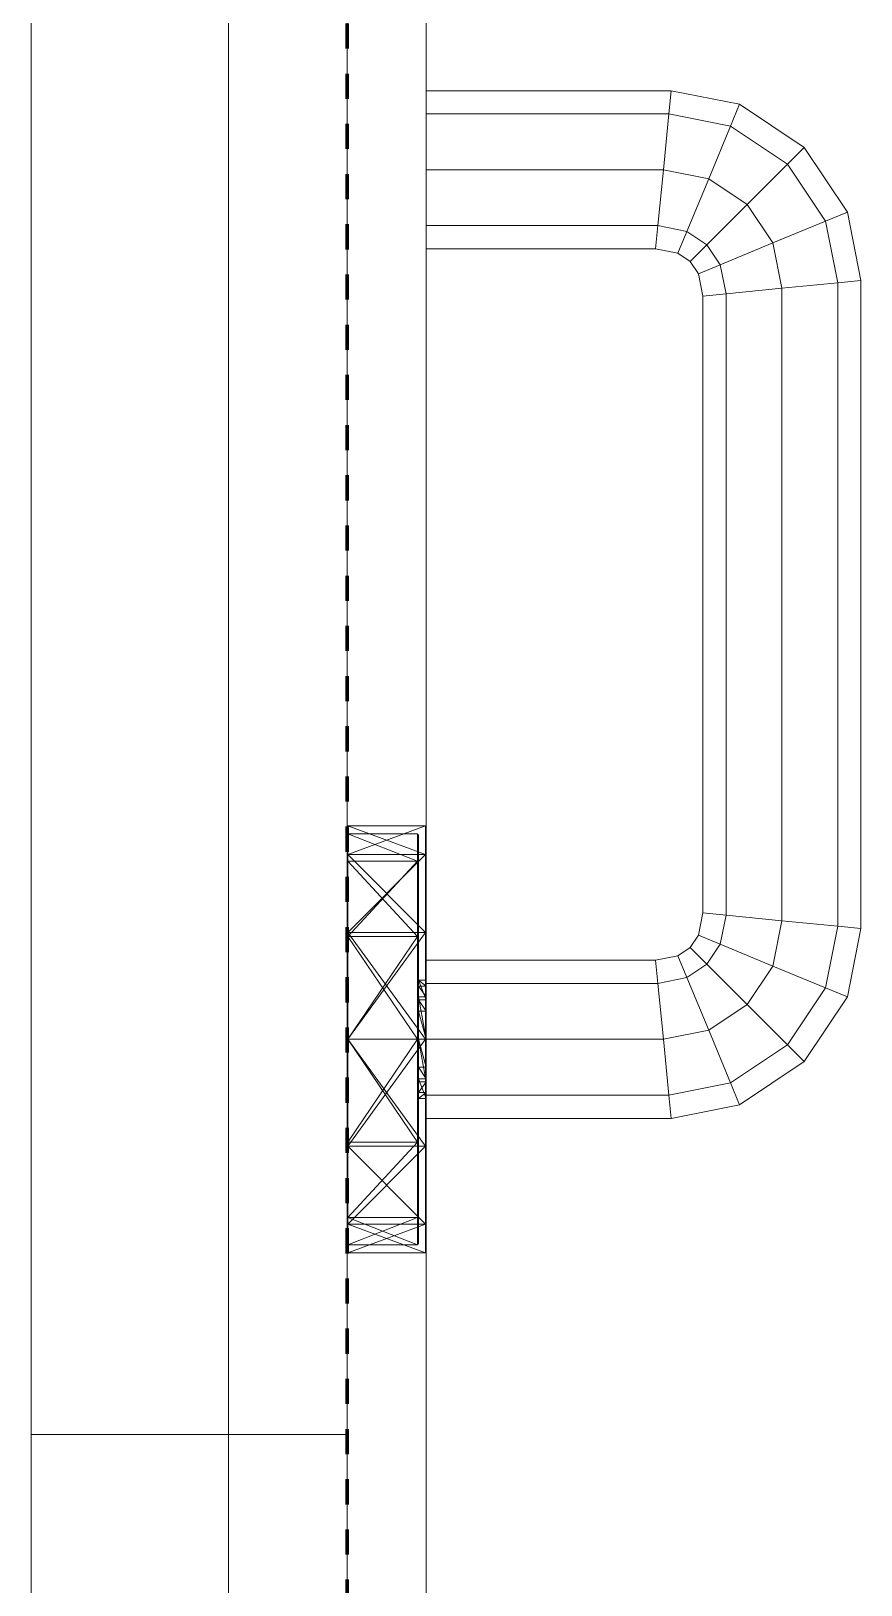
# Model space of a CAD drawing. Header units: millimetres. Extents: x -5300 to 98858, y -5196 to 93886.
# Drawn here: x 5825 to 5930, y 10339 to 10535.5 of the extents above; entities that cross this region are included whole.
import ezdxf

# ---------------------------------------------------------------- set-up
doc = ezdxf.new("R2010")
doc.units = ezdxf.units.MM
doc.linetypes.add('Штрих', pattern=[6.35, 3.175, -3.175])
doc.linetypes.add('Штрих_2_', pattern=[6.35, 3.175, -3.175])
for name, color, linetype, lineweight, true_color in [('_Разделитель помещений_', 4, 'Штрих', 70, 0x00ffff), ('Двери', 7, 'Continuous', 18, 0x7f7f7f), ('Стены', 7, 'Continuous', 18, 0x7f7f7f)]:
    doc.layers.add(name, color=color, linetype=linetype, lineweight=lineweight, true_color=true_color)

# ---------------------------------------------------------------- blocks, each defined once
blk = doc.blocks.new('СТВ_Перегородка_Кирпич 156547 - СТВ_Перегородка_Кирпич 2-246843-Подвал')
at = {"layer": 'Стены', "color": 254, "true_color": 0xd4d4d4}
blk.add_line((5850, 0), (5850, 13370), dxfattribs=at)
blk = doc.blocks.new('СТВ_Перегородка_Кирпич 156547 - СТВ_Перегородка_Кирпич-246836-Подвал')
at = {"layer": 'Стены', "color": 254, "true_color": 0xd4d4d4}
for p, q in [((5850, 13490), (5850, 150)), ((5850, 11235), (5850, 6265)), ((5865, 11235), (5865, 6265)), ((5850, 10870), (5850, 9370)), ((5850, 10870), (5850, 9370)), ((5850, 9370), (5850, 10870)), ((5850, 10870), (5850, 9370)), ((5865, 10870), (5865, 9370)), ((5865, 10870), (5865, 9370))]:
    blk.add_line(p, q, dxfattribs=at)
blk = doc.blocks.new('СТВ_Перегородка_Кирпич 156547 - СТВ_Перегородка_Кирпич 156547-246840-Подвал')
for name in ['СТВ_Перегородка_Кирпич 156547 - СТВ_Перегородка_Кирпич-246836-Подвал', 'СТВ_Перегородка_Кирпич 156547 - СТВ_Перегородка_Кирпич 2-246843-Подвал']:
    blk.add_blockref(name, (0, 0))
blk = doc.blocks.new('Дп-7 156684 - Дп-7-246852-Подвал')
at = {"layer": 'Двери', "color": 254, "true_color": 0xd4d4d4}
for p, q in [((5865, 9360), (5865, 10880)), ((5865, 10880), (5865, 9360)), ((5875, 10880), (5875, 9360)), ((5875, 9360), (5875, 10880)), ((5865, 10870), (5865, 9370)), ((5865, 9370), (5865, 10870)), ((5825, 9458), (5825, 10782)), ((5825, 10782), (5825, 9458)), ((5825, 10358), (5825, 10782)), ((5825, 10782), (5825, 10358)), ((5825, 10358), (5825, 10782)), ((5825, 10782), (5825, 10358)), ((5865, 9458), (5865, 10782)), ((5865, 10782), (5865, 9458)), ((5865, 10782), (5865, 10358)), ((5865, 10782), (5865, 10358)), ((5865, 10358), (5865, 10782)), ((5865, 10358), (5865, 10782)), ((5865, 9460), (5865, 10780)), ((5865, 10780), (5865, 9460)), ((5875, 9460), (5875, 10780)), ((5875, 10780), (5875, 9460)), ((5825, 9470), (5825, 10770)), ((5825, 10770), (5825, 9470)), ((5875, 10525.07), (5875, 10528)), ((5875, 10528), (5905.98, 10528)), ((5875, 10528), (5875, 10525.07)), ((5875, 10525.07), (5875, 10528)), ((5905.98, 10528), (5875, 10528)), ((5875, 10528), (5875, 10525.07)), ((5905.7, 10525.07), (5905.98, 10528)), ((5905.98, 10528), (5905.7, 10525.07)), ((5905.98, 10528), (5905.7, 10525.07)), ((5905.7, 10525.07), (5905.98, 10528)), ((5905.98, 10528), (5914.64, 10526.28)), ((5914.64, 10526.28), (5905.98, 10528)), ((5913.5, 10523.52), (5914.64, 10526.28)), ((5914.64, 10526.28), (5913.5, 10523.52)), ((5914.64, 10526.28), (5913.5, 10523.52)), ((5913.5, 10523.52), (5914.64, 10526.28)), ((5914.64, 10526.28), (5922.82, 10520.82)), ((5922.82, 10520.82), (5914.64, 10526.28)), ((5905.7, 10525.07), (5875, 10525.07)), ((5875, 10518), (5875, 10525.07)), ((5875, 10525.07), (5905.7, 10525.07)), ((5875, 10525.07), (5875, 10518)), ((5875, 10518), (5875, 10525.07)), ((5875, 10525.07), (5905.7, 10525.07)), ((5905.7, 10525.07), (5875, 10525.07)), ((5875, 10525.07), (5875, 10518)), ((5905, 10518), (5905.7, 10525.07)), ((5905.7, 10525.07), (5905, 10518)), ((5905.7, 10525.07), (5905, 10518)), ((5905, 10518), (5905.7, 10525.07)), ((5913.5, 10523.52), (5905.7, 10525.07)), ((5905.7, 10525.07), (5913.5, 10523.52)), ((5905.7, 10525.07), (5913.5, 10523.52)), ((5913.5, 10523.52), (5905.7, 10525.07)), ((5910.74, 10516.86), (5913.5, 10523.52)), ((5913.5, 10523.52), (5910.74, 10516.86)), ((5913.5, 10523.52), (5910.74, 10516.86)), ((5910.74, 10516.86), (5913.5, 10523.52)), ((5920.7, 10518.7), (5913.5, 10523.52)), ((5913.5, 10523.52), (5920.7, 10518.7)), ((5913.5, 10523.52), (5920.7, 10518.7)), ((5920.7, 10518.7), (5913.5, 10523.52)), ((5920.7, 10518.7), (5922.82, 10520.82)), ((5922.82, 10520.82), (5920.7, 10518.7)), ((5922.82, 10520.82), (5920.7, 10518.7)), ((5920.7, 10518.7), (5922.82, 10520.82)), ((5922.82, 10520.82), (5928.28, 10512.64)), ((5928.28, 10512.64), (5922.82, 10520.82)), ((5905, 10518), (5875, 10518)), ((5875, 10518), (5875, 10510.93)), ((5875, 10510.93), (5875, 10518)), ((5875, 10510.93), (5875, 10518)), ((5875, 10518), (5905, 10518)), ((5905, 10518), (5875, 10518)), ((5875, 10518), (5875, 10510.93)), ((5875, 10518), (5905, 10518)), ((5904.3, 10510.93), (5905, 10518)), ((5905, 10518), (5904.3, 10510.93)), ((5904.3, 10510.93), (5905, 10518)), ((5905, 10518), (5904.3, 10510.93)), ((5910.74, 10516.86), (5905, 10518)), ((5905, 10518), (5910.74, 10516.86)), ((5905, 10518), (5910.74, 10516.86)), ((5910.74, 10516.86), (5905, 10518)), ((5915.61, 10513.61), (5920.7, 10518.7)), ((5920.7, 10518.7), (5915.61, 10513.61)), ((5920.7, 10518.7), (5915.61, 10513.61)), ((5915.61, 10513.61), (5920.7, 10518.7)), ((5925.52, 10511.5), (5920.7, 10518.7)), ((5920.7, 10518.7), (5925.52, 10511.5)), ((5920.7, 10518.7), (5925.52, 10511.5)), ((5925.52, 10511.5), (5920.7, 10518.7)), ((5907.98, 10510.2), (5910.74, 10516.86)), ((5910.74, 10516.86), (5907.98, 10510.2)), ((5910.74, 10516.86), (5907.98, 10510.2)), ((5907.98, 10510.2), (5910.74, 10516.86)), ((5915.61, 10513.61), (5910.74, 10516.86)), ((5910.74, 10516.86), (5915.61, 10513.61)), ((5910.74, 10516.86), (5915.61, 10513.61)), ((5915.61, 10513.61), (5910.74, 10516.86)), ((5910.51, 10508.51), (5915.61, 10513.61)), ((5915.61, 10513.61), (5910.51, 10508.51)), ((5915.61, 10513.61), (5910.51, 10508.51)), ((5910.51, 10508.51), (5915.61, 10513.61)), ((5918.86, 10508.74), (5915.61, 10513.61)), ((5915.61, 10513.61), (5918.86, 10508.74)), ((5915.61, 10513.61), (5918.86, 10508.74)), ((5918.86, 10508.74), (5915.61, 10513.61)), ((5925.52, 10511.5), (5928.28, 10512.64)), ((5928.28, 10512.64), (5925.52, 10511.5)), ((5928.28, 10512.64), (5925.52, 10511.5)), ((5925.52, 10511.5), (5928.28, 10512.64)), ((5928.28, 10512.64), (5930, 10503.98)), ((5930, 10503.98), (5928.28, 10512.64)), ((5875, 10510.93), (5875, 10508)), ((5875, 10508), (5875, 10510.93)), ((5904.3, 10510.93), (5875, 10510.93)), ((5875, 10508), (5875, 10510.93)), ((5875, 10510.93), (5904.3, 10510.93)), ((5904.3, 10510.93), (5875, 10510.93)), ((5875, 10510.93), (5875, 10508)), ((5875, 10510.93), (5904.3, 10510.93)), ((5904.02, 10508), (5904.3, 10510.93)), ((5904.3, 10510.93), (5904.02, 10508)), ((5904.02, 10508), (5904.3, 10510.93)), ((5904.3, 10510.93), (5904.02, 10508)), ((5907.98, 10510.2), (5904.3, 10510.93)), ((5904.3, 10510.93), (5907.98, 10510.2)), ((5904.3, 10510.93), (5907.98, 10510.2)), ((5907.98, 10510.2), (5904.3, 10510.93)), ((5906.84, 10507.44), (5907.98, 10510.2)), ((5907.98, 10510.2), (5906.84, 10507.44)), ((5907.98, 10510.2), (5906.84, 10507.44)), ((5906.84, 10507.44), (5907.98, 10510.2)), ((5910.51, 10508.51), (5907.98, 10510.2)), ((5907.98, 10510.2), (5910.51, 10508.51)), ((5907.98, 10510.2), (5910.51, 10508.51)), ((5910.51, 10508.51), (5907.98, 10510.2)), ((5918.86, 10508.74), (5925.52, 10511.5)), ((5925.52, 10511.5), (5918.86, 10508.74)), ((5925.52, 10511.5), (5918.86, 10508.74)), ((5918.86, 10508.74), (5925.52, 10511.5)), ((5927.07, 10503.7), (5925.52, 10511.5)), ((5925.52, 10511.5), (5927.07, 10503.7)), ((5925.52, 10511.5), (5927.07, 10503.7)), ((5927.07, 10503.7), (5925.52, 10511.5)), ((5908.4, 10506.4), (5910.51, 10508.51)), ((5910.51, 10508.51), (5908.4, 10506.4)), ((5910.51, 10508.51), (5908.4, 10506.4)), ((5908.4, 10506.4), (5910.51, 10508.51)), ((5912.2, 10505.98), (5910.51, 10508.51)), ((5910.51, 10508.51), (5912.2, 10505.98)), ((5910.51, 10508.51), (5912.2, 10505.98)), ((5912.2, 10505.98), (5910.51, 10508.51)), ((5912.2, 10505.98), (5918.86, 10508.74)), ((5918.86, 10508.74), (5912.2, 10505.98)), ((5918.86, 10508.74), (5912.2, 10505.98)), ((5912.2, 10505.98), (5918.86, 10508.74)), ((5920, 10503), (5918.86, 10508.74)), ((5918.86, 10508.74), (5920, 10503)), ((5918.86, 10508.74), (5920, 10503)), ((5920, 10503), (5918.86, 10508.74)), ((5904.02, 10508), (5875, 10508)), ((5875, 10508), (5904.02, 10508)), ((5906.84, 10507.44), (5904.02, 10508)), ((5904.02, 10508), (5906.84, 10507.44)), ((5908.4, 10506.4), (5906.84, 10507.44)), ((5906.84, 10507.44), (5908.4, 10506.4)), ((5909.44, 10504.84), (5908.4, 10506.4)), ((5908.4, 10506.4), (5909.44, 10504.84)), ((5909.44, 10504.84), (5912.2, 10505.98)), ((5912.2, 10505.98), (5909.44, 10504.84)), ((5912.2, 10505.98), (5909.44, 10504.84)), ((5909.44, 10504.84), (5912.2, 10505.98)), ((5910, 10502.02), (5909.44, 10504.84)), ((5909.44, 10504.84), (5910, 10502.02)), ((5912.93, 10502.3), (5912.2, 10505.98)), ((5912.2, 10505.98), (5912.93, 10502.3)), ((5912.2, 10505.98), (5912.93, 10502.3)), ((5912.93, 10502.3), (5912.2, 10505.98)), ((5910, 10502.02), (5912.93, 10502.3)), ((5912.93, 10502.3), (5910, 10502.02)), ((5912.93, 10502.3), (5910, 10502.02)), ((5910, 10502.02), (5912.93, 10502.3)), ((5912.93, 10502.3), (5920, 10503)), ((5920, 10503), (5912.93, 10502.3)), ((5920, 10503), (5912.93, 10502.3)), ((5912.93, 10502.3), (5920, 10503)), ((5912.93, 10423.7), (5912.93, 10502.3)), ((5912.93, 10502.3), (5912.93, 10423.7)), ((5912.93, 10502.3), (5912.93, 10423.7)), ((5912.93, 10423.7), (5912.93, 10502.3)), ((5920, 10503), (5927.07, 10503.7)), ((5927.07, 10503.7), (5920, 10503)), ((5927.07, 10503.7), (5920, 10503)), ((5920, 10503), (5927.07, 10503.7)), ((5920, 10423), (5920, 10503)), ((5920, 10503), (5920, 10423)), ((5920, 10503), (5920, 10423)), ((5920, 10423), (5920, 10503)), ((5927.07, 10503.7), (5930, 10503.98)), ((5930, 10503.98), (5927.07, 10503.7)), ((5930, 10503.98), (5927.07, 10503.7)), ((5927.07, 10503.7), (5930, 10503.98)), ((5927.07, 10422.3), (5927.07, 10503.7)), ((5927.07, 10503.7), (5927.07, 10422.3)), ((5927.07, 10503.7), (5927.07, 10422.3)), ((5927.07, 10422.3), (5927.07, 10503.7)), ((5930, 10503.98), (5930, 10422.02)), ((5930, 10422.02), (5930, 10503.98)), ((5910, 10423.98), (5910, 10502.02)), ((5910, 10502.02), (5910, 10423.98)), ((5825, 10431.38), (5825, 10435)), ((5825, 10435), (5825, 10431.38)), ((5825, 10435), (5825, 10421.5)), ((5825, 10431.3), (5825, 10434.9)), ((5825, 10431.3), (5825, 10434.9)), ((5825, 10430.6), (5825, 10434.9)), ((5825, 10430.6), (5825, 10434.9)), ((5825, 10434.1), (5825, 10434.9)), ((5825, 10430.6), (5825, 10434.1)), ((5825, 10430.6), (5825, 10434.1)), ((5865, 10431.38), (5865, 10435)), ((5865, 10435), (5865, 10431.38)), ((5865, 10421.5), (5865, 10435)), ((5865, 10431.3), (5865, 10434.9)), ((5865, 10431.3), (5865, 10434.9)), ((5865, 10430.6), (5865, 10434.9)), ((5865, 10430.6), (5865, 10434.9)), ((5865, 10434.1), (5865, 10434.9)), ((5865, 10430.6), (5865, 10434.1)), ((5865, 10430.6), (5865, 10434.1)), ((5865.1, 10431.38), (5865.1, 10435)), ((5865.1, 10431.38), (5865.1, 10435)), ((5865.1, 10435), (5874.9, 10435)), ((5874.9, 10431.38), (5865.1, 10435)), ((5865.1, 10431.38), (5874.9, 10435)), ((5865.1, 10431.38), (5865.1, 10435)), ((5865.1, 10435), (5865.1, 10431.38)), ((5874.9, 10435), (5865.1, 10435)), ((5874.9, 10431.38), (5865.1, 10435)), ((5874.9, 10435), (5865.1, 10431.38)), ((5865.1, 10430.52), (5865.1, 10434)), ((5865.1, 10430.52), (5865.1, 10434)), ((5873.9, 10434), (5865.1, 10434)), ((5873.9, 10430.52), (5865.1, 10434)), ((5873.9, 10430.52), (5865.1, 10434)), ((5873.9, 10430.52), (5873.9, 10434)), ((5873.9, 10430.52), (5873.9, 10434)), ((5874, 10430.43), (5874, 10433.9)), ((5874, 10430.43), (5874, 10433.9)), ((5874, 10413), (5874, 10433.9)), ((5874, 10413), (5874, 10433.9)), ((5874, 10413), (5874, 10433.9)), ((5874.9, 10431.38), (5874.9, 10435)), ((5874.9, 10431.38), (5874.9, 10435)), ((5874.9, 10431.38), (5874.9, 10435)), ((5874.9, 10435), (5874.9, 10431.38)), ((5875, 10431.38), (5875, 10435)), ((5875, 10435), (5875, 10431.38)), ((5875, 10435), (5875, 10421.5)), ((5875, 10431.3), (5875, 10434.9)), ((5875, 10431.3), (5875, 10434.9)), ((5875, 10413), (5875, 10434.9)), ((5875, 10413), (5875, 10434.9)), ((5875, 10413), (5875, 10434.9)), ((5825, 10421.5), (5825, 10431.38)), ((5825, 10431.38), (5825, 10421.5)), ((5825, 10431.38), (5825, 10421.5)), ((5825, 10421.45), (5825, 10431.3)), ((5825, 10421.45), (5825, 10431.3)), ((5825, 10430.6), (5825, 10431.3)), ((5825, 10431.3), (5825, 10430.6)), ((5825, 10421.05), (5825, 10430.6)), ((5825, 10421.05), (5825, 10430.6)), ((5825, 10421.45), (5825, 10430.6)), ((5825, 10421.45), (5825, 10430.6)), ((5865, 10421.5), (5865, 10431.38)), ((5865, 10431.38), (5865, 10421.5)), ((5865, 10421.5), (5865, 10431.38)), ((5865, 10421.45), (5865, 10431.3)), ((5865, 10421.45), (5865, 10431.3)), ((5865, 10430.6), (5865, 10431.3)), ((5865, 10430.6), (5865, 10431.3)), ((5865, 10421.05), (5865, 10430.6)), ((5865, 10421.05), (5865, 10430.6)), ((5865, 10421.45), (5865, 10430.6)), ((5865, 10421.45), (5865, 10430.6)), ((5865.1, 10421.5), (5865.1, 10431.38)), ((5865.1, 10421.5), (5865.1, 10431.38)), ((5865.1, 10421.5), (5874.9, 10431.38)), ((5874.9, 10421.5), (5865.1, 10431.38)), ((5865.1, 10431.38), (5874.9, 10431.38)), ((5865.1, 10431.38), (5874.9, 10431.38)), ((5865.1, 10421.5), (5865.1, 10431.38)), ((5865.1, 10421.5), (5865.1, 10431.38)), ((5865.1, 10421.5), (5874.9, 10431.38)), ((5865.1, 10421.5), (5874.9, 10431.38)), ((5874.9, 10431.38), (5865.1, 10431.38)), ((5874.9, 10431.38), (5865.1, 10431.38)), ((5865.1, 10421), (5865.1, 10430.52)), ((5865.1, 10421), (5865.1, 10430.52)), ((5873.9, 10421), (5865.1, 10430.52)), ((5865.1, 10421), (5873.9, 10430.52)), ((5873.9, 10430.52), (5865.1, 10430.52)), ((5873.9, 10430.52), (5865.1, 10430.52)), ((5873.9, 10421), (5873.9, 10430.52)), ((5873.9, 10421), (5873.9, 10430.52)), ((5874, 10420.95), (5874, 10430.43)), ((5874, 10420.95), (5874, 10430.43)), ((5874, 10414.72), (5874, 10430.43)), ((5874, 10413), (5874, 10430.43)), ((5874, 10415.47), (5874, 10430.43)), ((5874, 10430.43), (5874, 10413)), ((5874, 10413), (5874, 10430.43)), ((5874.9, 10421.5), (5874.9, 10431.38)), ((5874.9, 10421.5), (5874.9, 10431.38)), ((5874.9, 10421.5), (5874.9, 10431.38)), ((5874.9, 10421.5), (5874.9, 10431.38)), ((5875, 10421.5), (5875, 10431.38)), ((5875, 10431.38), (5875, 10421.5)), ((5875, 10431.38), (5875, 10421.5)), ((5875, 10421.45), (5875, 10431.3)), ((5875, 10421.45), (5875, 10431.3)), ((5875, 10413), (5875, 10431.3)), ((5875, 10415.47), (5875, 10431.3)), ((5875, 10414.72), (5875, 10431.3)), ((5875, 10431.3), (5875, 10413)), ((5875, 10413), (5875, 10431.3)), ((5909.44, 10421.16), (5910, 10423.98)), ((5910, 10423.98), (5909.44, 10421.16)), ((5910, 10423.98), (5912.93, 10423.7)), ((5912.93, 10423.7), (5910, 10423.98)), ((5912.93, 10423.7), (5910, 10423.98)), ((5910, 10423.98), (5912.93, 10423.7)), ((5912.2, 10420.02), (5912.93, 10423.7)), ((5912.93, 10423.7), (5912.2, 10420.02)), ((5912.93, 10423.7), (5912.2, 10420.02)), ((5912.2, 10420.02), (5912.93, 10423.7)), ((5912.93, 10423.7), (5920, 10423)), ((5920, 10423), (5912.93, 10423.7)), ((5920, 10423), (5912.93, 10423.7)), ((5912.93, 10423.7), (5920, 10423)), ((5918.86, 10417.26), (5920, 10423)), ((5920, 10423), (5918.86, 10417.26)), ((5920, 10423), (5918.86, 10417.26)), ((5918.86, 10417.26), (5920, 10423)), ((5920, 10423), (5927.07, 10422.3)), ((5927.07, 10422.3), (5920, 10423)), ((5927.07, 10422.3), (5920, 10423)), ((5920, 10423), (5927.07, 10422.3)), ((5925.52, 10414.5), (5927.07, 10422.3)), ((5927.07, 10422.3), (5925.52, 10414.5)), ((5927.07, 10422.3), (5925.52, 10414.5)), ((5925.52, 10414.5), (5927.07, 10422.3)), ((5927.07, 10422.3), (5930, 10422.02)), ((5930, 10422.02), (5927.07, 10422.3)), ((5930, 10422.02), (5927.07, 10422.3)), ((5927.07, 10422.3), (5930, 10422.02)), ((5930, 10422.02), (5928.28, 10413.36)), ((5928.28, 10413.36), (5930, 10422.02)), ((5825, 10408), (5825, 10421.5)), ((5825, 10408), (5825, 10421.5)), ((5825, 10394.5), (5825, 10421.5)), ((5825, 10394.5), (5825, 10421.5)), ((5825, 10394.5), (5825, 10421.5)), ((5825, 10421.5), (5825, 10421.5)), ((5825, 10408), (5825, 10421.45)), ((5825, 10408), (5825, 10421.45)), ((5825, 10421.05), (5825, 10421.45)), ((5825, 10421.45), (5825, 10421.05)), ((5825, 10408), (5825, 10421.05)), ((5825, 10408), (5825, 10421.05)), ((5825, 10408), (5825, 10421.05)), ((5825, 10408), (5825, 10421.05)), ((5865, 10408), (5865, 10421.5)), ((5865, 10421.5), (5865, 10408)), ((5865, 10421.5), (5865, 10421.5)), ((5865, 10421.5), (5865, 10394.5)), ((5865, 10421.5), (5865, 10394.5)), ((5865, 10421.5), (5865, 10394.5)), ((5865, 10408), (5865, 10421.45)), ((5865, 10408), (5865, 10421.45)), ((5865, 10421.05), (5865, 10421.45)), ((5865, 10421.05), (5865, 10421.45)), ((5865, 10408), (5865, 10421.05)), ((5865, 10408), (5865, 10421.05)), ((5865, 10408), (5865, 10421.05)), ((5865, 10408), (5865, 10421.05)), ((5865.1, 10408), (5865.1, 10421.5)), ((5865.1, 10408), (5865.1, 10421.5)), ((5874.9, 10408), (5865.1, 10421.5)), ((5865.1, 10408), (5874.9, 10421.5)), ((5865.1, 10421.5), (5874.9, 10421.5)), ((5865.1, 10421.5), (5874.9, 10421.5)), ((5865.1, 10408), (5865.1, 10421.5)), ((5865.1, 10408), (5865.1, 10421.5)), ((5865.1, 10408), (5874.9, 10421.5)), ((5874.9, 10421.5), (5865.1, 10421.5)), ((5874.9, 10408), (5865.1, 10421.5)), ((5874.9, 10421.5), (5865.1, 10421.5)), ((5865.1, 10408), (5865.1, 10421)), ((5865.1, 10408), (5865.1, 10421)), ((5865.1, 10408), (5873.9, 10421)), ((5873.9, 10408), (5865.1, 10421)), ((5873.9, 10421), (5865.1, 10421)), ((5873.9, 10421), (5865.1, 10421)), ((5873.9, 10408), (5873.9, 10421)), ((5873.9, 10408), (5873.9, 10421)), ((5874, 10408), (5874, 10420.95)), ((5874, 10408), (5874, 10420.95)), ((5874, 10413.37), (5874, 10420.95)), ((5874, 10420.95), (5874, 10414.72)), ((5874, 10411.54), (5874, 10420.95)), ((5874, 10413), (5874, 10420.95)), ((5874, 10413), (5874, 10420.95)), ((5874.9, 10408), (5874.9, 10421.5)), ((5874.9, 10408), (5874.9, 10421.5)), ((5874.9, 10408), (5874.9, 10421.5)), ((5874.9, 10408), (5874.9, 10421.5)), ((5875, 10408), (5875, 10421.5)), ((5875, 10408), (5875, 10421.5)), ((5875, 10394.5), (5875, 10421.5)), ((5875, 10394.5), (5875, 10421.5)), ((5875, 10394.5), (5875, 10421.5)), ((5875, 10421.5), (5875, 10421.5)), ((5875, 10408), (5875, 10421.45)), ((5875, 10408), (5875, 10421.45)), ((5875, 10421.45), (5875, 10413)), ((5875, 10421.45), (5875, 10413)), ((5875, 10421.45), (5875, 10411.54)), ((5875, 10413.37), (5875, 10421.45)), ((5875, 10414.72), (5875, 10421.45)), ((5908.4, 10419.6), (5909.44, 10421.16)), ((5909.44, 10421.16), (5908.4, 10419.6)), ((5909.44, 10421.16), (5912.2, 10420.02)), ((5912.2, 10420.02), (5909.44, 10421.16)), ((5912.2, 10420.02), (5909.44, 10421.16)), ((5909.44, 10421.16), (5912.2, 10420.02)), ((5910.51, 10417.49), (5912.2, 10420.02)), ((5912.2, 10420.02), (5910.51, 10417.49)), ((5912.2, 10420.02), (5910.51, 10417.49)), ((5910.51, 10417.49), (5912.2, 10420.02)), ((5912.2, 10420.02), (5918.86, 10417.26)), ((5918.86, 10417.26), (5912.2, 10420.02)), ((5918.86, 10417.26), (5912.2, 10420.02)), ((5912.2, 10420.02), (5918.86, 10417.26)), ((5875, 10415.07), (5875, 10418)), ((5875, 10418), (5904.02, 10418)), ((5875, 10418), (5875, 10415.07)), ((5904.02, 10418), (5875, 10418)), ((5904.02, 10418), (5906.84, 10418.56)), ((5906.84, 10418.56), (5904.02, 10418)), ((5904.02, 10418), (5904.3, 10415.07)), ((5904.3, 10415.07), (5904.02, 10418)), ((5904.3, 10415.07), (5904.02, 10418)), ((5904.02, 10418), (5904.3, 10415.07)), ((5906.84, 10418.56), (5908.4, 10419.6)), ((5908.4, 10419.6), (5906.84, 10418.56)), ((5906.84, 10418.56), (5907.98, 10415.8)), ((5907.98, 10415.8), (5906.84, 10418.56)), ((5907.98, 10415.8), (5906.84, 10418.56)), ((5906.84, 10418.56), (5907.98, 10415.8)), ((5908.4, 10419.6), (5910.51, 10417.49)), ((5910.51, 10417.49), (5908.4, 10419.6)), ((5910.51, 10417.49), (5908.4, 10419.6)), ((5908.4, 10419.6), (5910.51, 10417.49)), ((5904.3, 10415.07), (5907.98, 10415.8)), ((5907.98, 10415.8), (5904.3, 10415.07)), ((5907.98, 10415.8), (5904.3, 10415.07)), ((5904.3, 10415.07), (5907.98, 10415.8)), ((5907.98, 10415.8), (5910.51, 10417.49)), ((5910.51, 10417.49), (5907.98, 10415.8)), ((5910.51, 10417.49), (5907.98, 10415.8)), ((5907.98, 10415.8), (5910.51, 10417.49)), ((5907.98, 10415.8), (5910.74, 10409.14)), ((5910.74, 10409.14), (5907.98, 10415.8)), ((5910.74, 10409.14), (5907.98, 10415.8)), ((5907.98, 10415.8), (5910.74, 10409.14)), ((5910.51, 10417.49), (5915.61, 10412.39)), ((5915.61, 10412.39), (5910.51, 10417.49)), ((5915.61, 10412.39), (5910.51, 10417.49)), ((5910.51, 10417.49), (5915.61, 10412.39)), ((5915.61, 10412.39), (5918.86, 10417.26)), ((5918.86, 10417.26), (5915.61, 10412.39)), ((5918.86, 10417.26), (5915.61, 10412.39)), ((5915.61, 10412.39), (5918.86, 10417.26)), ((5918.86, 10417.26), (5925.52, 10414.5)), ((5925.52, 10414.5), (5918.86, 10417.26)), ((5925.52, 10414.5), (5918.86, 10417.26)), ((5918.86, 10417.26), (5925.52, 10414.5)), ((5874, 10414.72), (5874, 10415.47)), ((5874, 10415.47), (5874, 10413)), ((5874, 10415.47), (5875, 10415.47)), ((5874, 10415.47), (5874, 10413)), ((5874, 10415.47), (5875, 10414.72)), ((5874, 10415.47), (5875, 10413)), ((5874, 10413.37), (5874, 10414.72)), ((5874, 10414.72), (5875, 10413.37)), ((5874, 10414.72), (5875, 10414.72)), ((5875, 10415.47), (5875, 10414.72)), ((5875, 10415.47), (5875, 10413)), ((5875, 10415.47), (5875, 10413)), ((5875, 10408), (5875, 10415.07)), ((5875, 10415.07), (5904.3, 10415.07)), ((5904.3, 10415.07), (5875, 10415.07)), ((5875, 10415.07), (5875, 10408)), ((5904.3, 10415.07), (5875, 10415.07)), ((5875, 10415.07), (5904.3, 10415.07)), ((5875, 10413.37), (5875, 10414.72)), ((5904.3, 10415.07), (5905, 10408)), ((5905, 10408), (5904.3, 10415.07)), ((5905, 10408), (5904.3, 10415.07)), ((5904.3, 10415.07), (5905, 10408)), ((5920.7, 10407.3), (5925.52, 10414.5)), ((5925.52, 10414.5), (5920.7, 10407.3)), ((5925.52, 10414.5), (5920.7, 10407.3)), ((5920.7, 10407.3), (5925.52, 10414.5)), ((5925.52, 10414.5), (5928.28, 10413.36)), ((5928.28, 10413.36), (5925.52, 10414.5)), ((5928.28, 10413.36), (5925.52, 10414.5)), ((5925.52, 10414.5), (5928.28, 10413.36)), ((5874, 10408), (5874, 10413.37)), ((5874, 10408), (5874, 10413.37)), ((5874, 10413.37), (5875, 10408)), ((5874, 10413.37), (5875, 10413.37)), ((5875, 10413), (5874, 10413)), ((5874, 10411.54), (5874, 10413)), ((5874, 10413), (5875, 10413)), ((5875, 10413), (5874, 10413)), ((5875, 10413), (5874, 10413)), ((5875, 10411.54), (5874, 10413)), ((5874, 10413), (5874, 10413)), ((5874, 10413), (5875, 10413)), ((5874, 10413), (5874, 10413)), ((5874, 10413), (5874, 10413)), ((5874, 10413), (5875, 10413)), ((5874, 10413), (5874, 10413)), ((5874, 10413), (5875, 10413)), ((5875, 10413), (5874, 10413)), ((5874, 10413), (5874, 10413)), ((5874, 10413), (5875, 10413)), ((5874, 10413), (5875, 10413)), ((5874, 10413), (5875, 10413)), ((5875, 10408), (5875, 10413.37)), ((5875, 10408), (5875, 10413.37)), ((5875, 10413), (5875, 10411.54)), ((5875, 10413), (5875, 10413)), ((5875, 10413), (5875, 10413)), ((5875, 10413), (5875, 10413)), ((5875, 10413), (5875, 10413)), ((5875, 10413), (5875, 10413)), ((5910.74, 10409.14), (5915.61, 10412.39)), ((5915.61, 10412.39), (5910.74, 10409.14)), ((5915.61, 10412.39), (5910.74, 10409.14)), ((5910.74, 10409.14), (5915.61, 10412.39)), ((5915.61, 10412.39), (5920.7, 10407.3)), ((5920.7, 10407.3), (5915.61, 10412.39)), ((5920.7, 10407.3), (5915.61, 10412.39)), ((5915.61, 10412.39), (5920.7, 10407.3)), ((5928.28, 10413.36), (5922.82, 10405.18)), ((5922.82, 10405.18), (5928.28, 10413.36)), ((5874, 10408), (5874, 10411.54)), ((5875, 10408), (5874, 10411.54)), ((5874, 10408), (5874, 10411.54)), ((5875, 10411.54), (5874, 10411.54)), ((5875, 10408), (5875, 10411.54)), ((5875, 10408), (5875, 10411.54)), ((5825, 10394.95), (5825, 10408)), ((5825, 10394.55), (5825, 10408)), ((5825, 10394.55), (5825, 10408)), ((5825, 10394.95), (5825, 10408)), ((5825, 10394.95), (5825, 10408)), ((5825, 10408), (5825, 10408)), ((5825, 10394.95), (5825, 10408)), ((5825, 10408), (5825, 10408)), ((5825, 10408), (5825, 10394.5)), ((5825, 10394.5), (5825, 10408)), ((5865, 10394.95), (5865, 10408)), ((5865, 10394.55), (5865, 10408)), ((5865, 10394.95), (5865, 10408)), ((5865, 10394.55), (5865, 10408)), ((5865, 10394.95), (5865, 10408)), ((5865, 10408), (5865, 10408)), ((5865, 10394.95), (5865, 10408)), ((5865, 10408), (5865, 10408)), ((5865, 10408), (5865, 10394.5)), ((5865, 10408), (5865, 10394.5)), ((5865.1, 10395), (5865.1, 10408)), ((5865.1, 10394.5), (5865.1, 10408)), ((5865.1, 10394.5), (5865.1, 10408)), ((5865.1, 10408), (5865.1, 10395)), ((5865.1, 10395), (5873.9, 10408)), ((5873.9, 10408), (5865.1, 10408)), ((5874.9, 10394.5), (5865.1, 10408)), ((5865.1, 10394.5), (5874.9, 10408)), ((5865.1, 10408), (5874.9, 10408)), ((5873.9, 10395), (5865.1, 10408)), ((5873.9, 10408), (5865.1, 10408)), ((5865.1, 10408), (5874.9, 10408)), ((5865.1, 10408), (5865.1, 10394.5)), ((5865.1, 10394.5), (5865.1, 10408)), ((5874.9, 10408), (5865.1, 10408)), ((5874.9, 10408), (5865.1, 10394.5)), ((5865.1, 10394.5), (5874.9, 10408)), ((5874.9, 10408), (5865.1, 10408)), ((5873.9, 10395), (5873.9, 10408)), ((5873.9, 10395), (5873.9, 10408)), ((5874, 10395.05), (5874, 10408)), ((5874, 10395.05), (5874, 10408)), ((5874, 10402.62), (5874, 10408)), ((5874, 10404.46), (5874, 10408)), ((5874, 10402.62), (5874, 10408)), ((5874, 10408), (5874, 10408)), ((5874, 10408), (5875, 10402.62)), ((5874, 10408), (5875, 10408)), ((5875, 10408), (5874, 10408)), ((5875, 10404.46), (5874, 10408)), ((5874, 10404.46), (5874, 10408)), ((5874, 10408), (5874, 10408)), ((5874.9, 10394.5), (5874.9, 10408)), ((5874.9, 10394.5), (5874.9, 10408)), ((5874.9, 10394.5), (5874.9, 10408)), ((5874.9, 10394.5), (5874.9, 10408)), ((5875, 10394.55), (5875, 10408)), ((5875, 10394.55), (5875, 10408)), ((5875, 10402.62), (5875, 10408)), ((5875, 10408), (5875, 10404.46)), ((5875, 10402.62), (5875, 10408)), ((5875, 10408), (5875, 10408)), ((5875, 10408), (5875, 10404.46)), ((5875, 10408), (5875, 10408)), ((5875, 10408), (5875, 10394.5)), ((5875, 10394.5), (5875, 10408)), ((5875, 10400.93), (5875, 10408)), ((5875, 10408), (5905, 10408)), ((5905, 10408), (5875, 10408)), ((5875, 10408), (5875, 10400.93)), ((5905, 10408), (5875, 10408)), ((5875, 10408), (5905, 10408)), ((5905, 10408), (5910.74, 10409.14)), ((5910.74, 10409.14), (5905, 10408)), ((5910.74, 10409.14), (5905, 10408)), ((5905, 10408), (5910.74, 10409.14)), ((5905, 10408), (5905.7, 10400.93)), ((5905.7, 10400.93), (5905, 10408)), ((5905.7, 10400.93), (5905, 10408)), ((5905, 10408), (5905.7, 10400.93)), ((5910.74, 10409.14), (5913.5, 10402.48)), ((5913.5, 10402.48), (5910.74, 10409.14)), ((5913.5, 10402.48), (5910.74, 10409.14)), ((5910.74, 10409.14), (5913.5, 10402.48)), ((5913.5, 10402.48), (5920.7, 10407.3)), ((5920.7, 10407.3), (5913.5, 10402.48)), ((5920.7, 10407.3), (5913.5, 10402.48)), ((5913.5, 10402.48), (5920.7, 10407.3)), ((5920.7, 10407.3), (5922.82, 10405.18)), ((5922.82, 10405.18), (5920.7, 10407.3)), ((5922.82, 10405.18), (5920.7, 10407.3)), ((5920.7, 10407.3), (5922.82, 10405.18)), ((5874, 10403), (5874, 10404.46)), ((5875, 10403), (5874, 10404.46)), ((5875, 10404.46), (5874, 10404.46)), ((5874, 10404.46), (5874, 10395.05)), ((5875, 10403), (5875, 10404.46)), ((5875, 10394.55), (5875, 10404.46)), ((5922.82, 10405.18), (5914.64, 10399.72)), ((5914.64, 10399.72), (5922.82, 10405.18)), ((5874, 10400.53), (5874, 10403)), ((5874, 10403), (5875, 10403)), ((5875, 10403), (5874, 10403)), ((5874, 10400.53), (5874, 10403)), ((5874, 10403), (5874, 10403)), ((5874, 10403), (5875, 10400.53)), ((5874, 10403), (5875, 10403)), ((5874, 10403), (5874, 10385.57)), ((5874, 10403), (5875, 10403)), ((5874, 10403), (5875, 10403)), ((5874, 10403), (5874, 10403)), ((5874, 10403), (5874, 10382.1)), ((5875, 10403), (5874, 10403)), ((5875, 10403), (5874, 10403)), ((5875, 10403), (5874, 10403)), ((5875, 10403), (5874, 10403)), ((5875, 10403), (5874, 10403)), ((5875, 10403), (5874, 10403)), ((5874, 10403), (5874, 10403)), ((5874, 10403), (5874, 10395.05)), ((5874, 10403), (5874, 10403)), ((5874, 10403), (5874, 10395.05)), ((5874, 10403), (5874, 10385.57)), ((5874, 10403), (5874, 10403)), ((5874, 10403), (5874, 10382.1)), ((5874, 10403), (5874, 10385.57)), ((5874, 10403), (5874, 10382.1)), ((5874, 10401.28), (5874, 10402.62)), ((5874, 10395.05), (5874, 10402.62)), ((5874, 10401.28), (5875, 10402.62)), ((5874, 10402.62), (5875, 10402.62)), ((5875, 10400.53), (5875, 10403)), ((5875, 10400.53), (5875, 10403)), ((5875, 10403), (5875, 10403)), ((5875, 10403), (5875, 10403)), ((5875, 10403), (5875, 10384.7)), ((5875, 10403), (5875, 10381.1)), ((5875, 10403), (5875, 10403)), ((5875, 10403), (5875, 10381.1)), ((5875, 10403), (5875, 10403)), ((5875, 10403), (5875, 10381.1)), ((5875, 10403), (5875, 10384.7)), ((5875, 10403), (5875, 10403)), ((5875, 10403), (5875, 10384.7)), ((5875, 10403), (5875, 10394.55)), ((5875, 10403), (5875, 10394.55)), ((5875, 10402.62), (5875, 10401.28)), ((5875, 10402.62), (5875, 10394.55)), ((5905.7, 10400.93), (5913.5, 10402.48)), ((5913.5, 10402.48), (5905.7, 10400.93)), ((5913.5, 10402.48), (5905.7, 10400.93)), ((5905.7, 10400.93), (5913.5, 10402.48)), ((5913.5, 10402.48), (5914.64, 10399.72)), ((5914.64, 10399.72), (5913.5, 10402.48)), ((5914.64, 10399.72), (5913.5, 10402.48)), ((5913.5, 10402.48), (5914.64, 10399.72)), ((5874, 10400.53), (5874, 10401.28)), ((5874, 10400.53), (5875, 10401.28)), ((5874, 10385.57), (5874, 10401.28)), ((5874, 10395.05), (5874, 10401.28)), ((5874, 10401.28), (5875, 10401.28)), ((5874, 10400.53), (5875, 10400.53)), ((5874, 10400.53), (5874, 10385.57)), ((5875, 10400.53), (5875, 10401.28)), ((5875, 10401.28), (5875, 10394.55)), ((5875, 10401.28), (5875, 10384.7)), ((5875, 10398), (5875, 10400.93)), ((5875, 10400.93), (5905.7, 10400.93)), ((5905.7, 10400.93), (5875, 10400.93)), ((5875, 10400.93), (5875, 10398)), ((5905.7, 10400.93), (5875, 10400.93)), ((5875, 10400.93), (5905.7, 10400.93)), ((5875, 10400.53), (5875, 10384.7)), ((5905.7, 10400.93), (5905.98, 10398)), ((5905.98, 10398), (5905.7, 10400.93)), ((5905.98, 10398), (5905.7, 10400.93)), ((5905.7, 10400.93), (5905.98, 10398)), ((5914.64, 10399.72), (5905.98, 10398)), ((5905.98, 10398), (5914.64, 10399.72)), ((5905.98, 10398), (5875, 10398)), ((5875, 10398), (5905.98, 10398)), ((5825, 10394.95), (5825, 10385.4)), ((5825, 10385.4), (5825, 10394.95)), ((5825, 10394.95), (5825, 10394.55)), ((5825, 10394.55), (5825, 10394.95)), ((5825, 10394.55), (5825, 10384.7)), ((5825, 10384.7), (5825, 10394.55)), ((5825, 10394.55), (5825, 10385.4)), ((5825, 10385.4), (5825, 10394.55)), ((5825, 10394.5), (5825, 10384.62)), ((5825, 10384.62), (5825, 10394.5)), ((5825, 10394.5), (5825, 10381)), ((5825, 10394.5), (5825, 10384.62)), ((5825, 10394.5), (5825, 10394.5)), ((5865, 10394.95), (5865, 10385.4)), ((5865, 10385.4), (5865, 10394.95)), ((5865, 10394.95), (5865, 10394.55)), ((5865, 10394.95), (5865, 10394.55)), ((5865, 10384.7), (5865, 10394.55)), ((5865, 10384.7), (5865, 10394.55)), ((5865, 10385.4), (5865, 10394.55)), ((5865, 10385.4), (5865, 10394.55)), ((5865, 10394.5), (5865, 10384.62)), ((5865, 10384.62), (5865, 10394.5)), ((5865, 10394.5), (5865, 10394.5)), ((5865, 10384.62), (5865, 10394.5)), ((5865, 10381), (5865, 10394.5)), ((5865.1, 10385.48), (5865.1, 10395)), ((5865.1, 10395), (5865.1, 10385.48)), ((5873.9, 10395), (5865.1, 10385.48)), ((5873.9, 10395), (5865.1, 10395)), ((5873.9, 10395), (5865.1, 10395)), ((5873.9, 10395), (5865.1, 10385.48)), ((5865.1, 10394.5), (5865.1, 10384.62)), ((5865.1, 10384.62), (5865.1, 10394.5)), ((5865.1, 10394.5), (5874.9, 10384.62)), ((5865.1, 10394.5), (5874.9, 10394.5)), ((5865.1, 10384.62), (5874.9, 10394.5)), ((5865.1, 10394.5), (5874.9, 10394.5)), ((5865.1, 10394.5), (5865.1, 10384.62)), ((5865.1, 10384.62), (5865.1, 10394.5)), ((5874.9, 10394.5), (5865.1, 10394.5)), ((5874.9, 10394.5), (5865.1, 10384.62)), ((5865.1, 10384.62), (5874.9, 10394.5)), ((5874.9, 10394.5), (5865.1, 10394.5)), ((5873.9, 10395), (5873.9, 10385.48)), ((5873.9, 10395), (5873.9, 10385.48)), ((5874, 10385.57), (5874, 10395.05)), ((5874, 10395.05), (5874, 10385.57)), ((5874.9, 10384.62), (5874.9, 10394.5)), ((5874.9, 10384.62), (5874.9, 10394.5)), ((5874.9, 10394.5), (5874.9, 10384.62)), ((5874.9, 10384.62), (5874.9, 10394.5)), ((5875, 10394.55), (5875, 10384.7)), ((5875, 10384.7), (5875, 10394.55)), ((5875, 10394.5), (5875, 10384.62)), ((5875, 10384.62), (5875, 10394.5)), ((5875, 10394.5), (5875, 10381)), ((5875, 10394.5), (5875, 10384.62)), ((5875, 10394.5), (5875, 10394.5)), ((5825, 10385.4), (5825, 10381.9)), ((5825, 10381.9), (5825, 10385.4)), ((5825, 10384.7), (5825, 10385.4)), ((5825, 10385.4), (5825, 10381.1)), ((5825, 10381.1), (5825, 10385.4)), ((5825, 10384.7), (5825, 10385.4)), ((5825, 10384.7), (5825, 10381.1)), ((5825, 10381.1), (5825, 10384.7)), ((5825, 10384.62), (5825, 10381)), ((5825, 10381), (5825, 10384.62)), ((5865, 10385.4), (5865, 10381.9)), ((5865, 10381.9), (5865, 10385.4)), ((5865, 10385.4), (5865, 10384.7)), ((5865, 10385.4), (5865, 10381.1)), ((5865, 10381.1), (5865, 10385.4)), ((5865, 10385.4), (5865, 10384.7)), ((5865, 10384.7), (5865, 10381.1)), ((5865, 10381.1), (5865, 10384.7)), ((5865, 10384.62), (5865, 10381)), ((5865, 10381), (5865, 10384.62)), ((5865.1, 10385.48), (5865.1, 10382)), ((5865.1, 10382), (5865.1, 10385.48)), ((5873.9, 10385.48), (5865.1, 10385.48)), ((5873.9, 10385.48), (5865.1, 10382)), ((5873.9, 10382), (5865.1, 10385.48)), ((5873.9, 10385.48), (5865.1, 10385.48)), ((5865.1, 10384.62), (5865.1, 10381)), ((5865.1, 10381), (5865.1, 10384.62)), ((5865.1, 10384.62), (5874.9, 10384.62)), ((5874.9, 10384.62), (5865.1, 10381)), ((5874.9, 10381), (5865.1, 10384.62)), ((5865.1, 10384.62), (5874.9, 10384.62)), ((5865.1, 10384.62), (5865.1, 10381)), ((5865.1, 10381), (5865.1, 10384.62)), ((5874.9, 10384.62), (5865.1, 10384.62)), ((5874.9, 10384.62), (5865.1, 10381)), ((5874.9, 10381), (5865.1, 10384.62)), ((5874.9, 10384.62), (5865.1, 10384.62)), ((5873.9, 10385.48), (5873.9, 10382)), ((5873.9, 10382), (5873.9, 10385.48)), ((5874, 10385.57), (5874, 10382.1)), ((5874, 10382.1), (5874, 10385.57)), ((5874.9, 10384.62), (5874.9, 10381)), ((5874.9, 10381), (5874.9, 10384.62)), ((5874.9, 10384.62), (5874.9, 10381)), ((5874.9, 10381), (5874.9, 10384.62)), ((5875, 10384.7), (5875, 10381.1)), ((5875, 10381.1), (5875, 10384.7)), ((5875, 10384.62), (5875, 10381)), ((5875, 10381), (5875, 10384.62)), ((5825, 10381.1), (5825, 10381.9)), ((5865, 10381.9), (5865, 10381.1)), ((5873.9, 10382), (5865.1, 10382)), ((5865.1, 10381), (5874.9, 10381)), ((5874.9, 10381), (5865.1, 10381)), ((5825, 9458), (5825, 10358)), ((5825, 10358), (5865, 10358)), ((5825, 9458), (5825, 10358)), ((5825, 10358), (5825, 10358)), ((5825, 10358), (5825, 9458)), ((5865, 10358), (5825, 10358)), ((5825, 10358), (5825, 10358)), ((5825, 10358), (5865, 10358)), ((5865, 10358), (5825, 10358)), ((5825, 10358), (5825, 9458)), ((5865, 10358), (5825, 10358)), ((5865, 10358), (5825, 10358)), ((5825, 10358), (5825, 10358)), ((5825, 10358), (5865, 10358)), ((5825, 10358), (5825, 10358)), ((5825, 10358), (5865, 10358)), ((5865, 10358), (5865, 9458)), ((5865, 10358), (5865, 10358)), ((5865, 9458), (5865, 10358)), ((5865, 10358), (5865, 10358)), ((5865, 10358), (5865, 9458)), ((5865, 9458), (5865, 10358)), ((5865, 10358), (5865, 10358)), ((5865, 10358), (5865, 10358))]:
    blk.add_line(p, q, dxfattribs=at)
blk = doc.blocks.new('Дп-7 156684 - Дп-7 156684-246856-Подвал')
blk.add_blockref('Дп-7 156684 - Дп-7-246852-Подвал', (0, 0))

msp = doc.modelspace()

# ---------------------------------------------------------------- linework, layer by layer
at = {"layer": '_Разделитель помещений_', "color": 131, "linetype": 'Штрих_2_', "true_color": 0xaaffff}
msp.add_line((5865, 11235), (5865, 6265), dxfattribs=at)

# ---------------------------------------------------------------- block references
at = {"layer": 'Двери', "color": 254, "true_color": 0xd4d4d4}
msp.add_blockref('Дп-7 156684 - Дп-7 156684-246856-Подвал', (0, 0), dxfattribs=at)
at = {"layer": 'Стены', "color": 254, "true_color": 0xd4d4d4}
msp.add_blockref('СТВ_Перегородка_Кирпич 156547 - СТВ_Перегородка_Кирпич 156547-246840-Подвал', (0, 0), dxfattribs=at)

doc.saveas('drawing.dxf')
